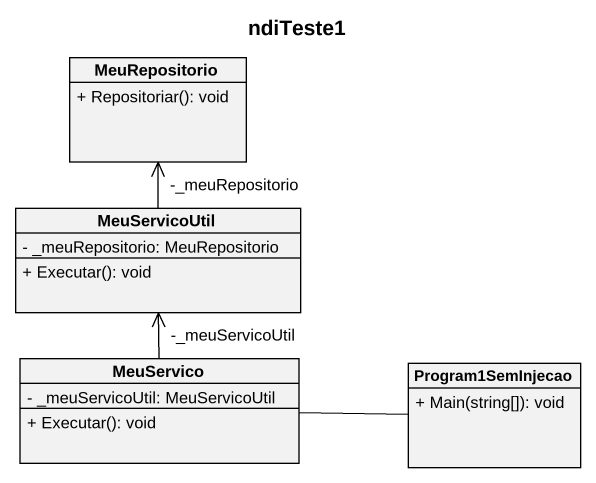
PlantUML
@startuml
title ndiTeste1
hide circle
hide empty members
skinparam classAttributeIconSize 0
class MeuRepositorio {
  + Repositoriar(): void
}
class MeuServicoUtil {
  - _meuRepositorio: MeuRepositorio
  + Executar(): void
}
class MeuServico {
  - _meuServicoUtil: MeuServicoUtil
  + Executar(): void
}
class Program1SemInjecao {
  + Main(string[]): void
}
MeuServicoUtil -up-> "-_meuRepositorio" MeuRepositorio
MeuServico -up-> "-_meuServicoUtil" MeuServicoUtil
Program1SemInjecao -left- MeuServico
@enduml
